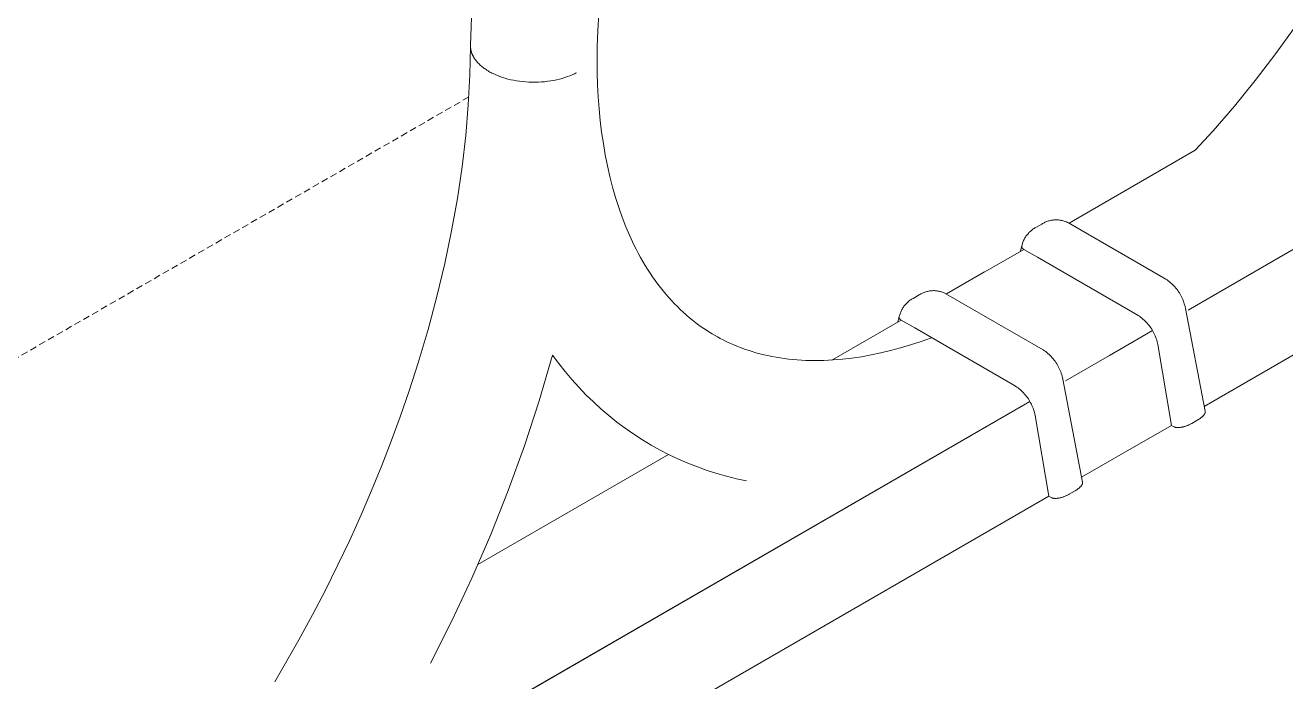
# Model space of a CAD drawing. Header units: millimetres. Extents: x -75 to 3710, y -20 to 2482.
# Drawn here: x 3239.1 to 3474.7, y 609.9 to 732.6 of the extents above; entities that cross this region are included whole.
import ezdxf

# ---------------------------------------------------------------- set-up
doc = ezdxf.new("R2010")
doc.units = ezdxf.units.MM
doc.linetypes.add('HIDDEN', pattern=[1.905, 1.27, -0.635])
doc.layers.add('ZANO_R', color=7, linetype='Continuous', lineweight=0)
doc.layers.add('ZANO_R_przerywana', color=7, linetype='HIDDEN', lineweight=0)

msp = doc.modelspace()

# ---------------------------------------------------------------- linework, layer by layer
at = {"layer": 'ZANO_R'}
for p, q in [((3456.41, 679.32), (3582.49, 752.11)), ((3459.42, 661.32), (3593.91, 738.97)), ((3322.26, 728.84), (3322.46, 733.99)), ((3346.25, 734.59), (3346.08, 731.55)), ((3346.08, 731.55), (3345.97, 728.5)), ((3472.78, 727.25), (3476.52, 732.46)), ((3322.23, 725.9), (3322.26, 728.75)), ((3322.26, 728.75), (3322.26, 728.84)), ((3322.26, 728.66), (3322.26, 728.75)), ((3322.26, 728.57), (3322.26, 728.66)), ((3322.27, 728.48), (3322.26, 728.57)), ((3322.28, 728.39), (3322.27, 728.48)), ((3322.29, 728.3), (3322.28, 728.39)), ((3322.3, 728.21), (3322.29, 728.3)), ((3322.31, 728.12), (3322.3, 728.21)), ((3322.33, 728.03), (3322.31, 728.12)), ((3322.34, 727.94), (3322.33, 728.03)), ((3345.97, 728.5), (3345.95, 725.77)), ((3322.16, 723.29), (3322.23, 725.9)), ((3322.36, 727.85), (3322.34, 727.94)), ((3322.38, 727.76), (3322.36, 727.85)), ((3322.41, 727.67), (3322.38, 727.76)), ((3322.43, 727.58), (3322.41, 727.67)), ((3322.46, 727.5), (3322.43, 727.58)), ((3322.49, 727.41), (3322.46, 727.5)), ((3322.52, 727.32), (3322.49, 727.41)), ((3322.55, 727.23), (3322.52, 727.32)), ((3322.59, 727.15), (3322.55, 727.23)), ((3322.63, 727.06), (3322.59, 727.15)), ((3322.66, 726.98), (3322.63, 727.06)), ((3322.7, 726.89), (3322.66, 726.98)), ((3322.75, 726.81), (3322.7, 726.89)), ((3322.79, 726.72), (3322.75, 726.81)), ((3322.84, 726.64), (3322.79, 726.72)), ((3322.88, 726.55), (3322.84, 726.64)), ((3322.93, 726.47), (3322.88, 726.55)), ((3322.99, 726.39), (3322.93, 726.47)), ((3323.04, 726.31), (3322.99, 726.39)), ((3323.09, 726.23), (3323.04, 726.31)), ((3323.21, 726.07), (3323.09, 726.23)), ((3323.33, 725.91), (3323.21, 726.07)), ((3323.45, 725.75), (3323.33, 725.91)), ((3323.59, 725.6), (3323.45, 725.75)), ((3345.95, 725.77), (3345.97, 723.69)), ((3468.95, 722.23), (3472.78, 727.25)), ((3321.87, 717.69), (3322.16, 723.29)), ((3323.72, 725.45), (3323.59, 725.6)), ((3323.87, 725.31), (3323.72, 725.45)), ((3324.02, 725.16), (3323.87, 725.31)), ((3324.17, 725.02), (3324.02, 725.16)), ((3324.33, 724.88), (3324.17, 725.02)), ((3324.49, 724.75), (3324.33, 724.88)), ((3324.66, 724.62), (3324.49, 724.75)), ((3324.83, 724.49), (3324.66, 724.62)), ((3325, 724.37), (3324.83, 724.49)), ((3325.18, 724.25), (3325, 724.37)), ((3325.36, 724.13), (3325.18, 724.25)), ((3325.55, 724.02), (3325.36, 724.13)), ((3325.73, 723.91), (3325.55, 724.02)), ((3325.91, 723.8), (3325.73, 723.91)), ((3326.1, 723.7), (3325.91, 723.8)), ((3326.29, 723.6), (3326.1, 723.7)), ((3326.49, 723.5), (3326.29, 723.6)), ((3326.9, 723.31), (3326.49, 723.5)), ((3327.34, 723.13), (3326.9, 723.31)), ((3341.28, 723.29), (3340.84, 723.11)), ((3341.69, 723.48), (3341.28, 723.29)), ((3341.89, 723.58), (3341.69, 723.48)), ((3342.08, 723.68), (3341.89, 723.58)), ((3345.97, 723.69), (3346.04, 721.43)), ((3327.79, 722.96), (3327.34, 723.13)), ((3328.26, 722.79), (3327.79, 722.96)), ((3328.75, 722.64), (3328.26, 722.79)), ((3329.26, 722.5), (3328.75, 722.64)), ((3329.79, 722.37), (3329.26, 722.5)), ((3330.33, 722.26), (3329.79, 722.37)), ((3330.88, 722.16), (3330.33, 722.26)), ((3331.44, 722.08), (3330.88, 722.16)), ((3332.02, 722.01), (3331.44, 722.08)), ((3332.6, 721.96), (3332.02, 722.01)), ((3333.19, 721.92), (3332.6, 721.96)), ((3333.78, 721.9), (3333.19, 721.92)), ((3334.37, 721.9), (3333.78, 721.9)), ((3334.97, 721.92), (3334.37, 721.9)), ((3335.56, 721.95), (3334.97, 721.92)), ((3336.14, 722), (3335.56, 721.95)), ((3336.71, 722.07), (3336.14, 722)), ((3337.28, 722.15), (3336.71, 722.07)), ((3337.84, 722.25), (3337.28, 722.15)), ((3338.38, 722.36), (3337.84, 722.25)), ((3338.91, 722.49), (3338.38, 722.36)), ((3339.42, 722.62), (3338.91, 722.49)), ((3339.91, 722.77), (3339.42, 722.62)), ((3340.38, 722.94), (3339.91, 722.77)), ((3340.84, 723.11), (3340.38, 722.94)), ((3346.04, 721.43), (3346.16, 719.17)), ((3465.04, 717.42), (3468.95, 722.23)), ((3346.16, 719.17), (3346.32, 716.95)), ((3321.39, 711.95), (3321.87, 717.69)), ((3346.32, 716.95), (3346.53, 714.74)), ((3461.07, 712.83), (3465.04, 717.42)), ((3346.53, 714.74), (3346.79, 712.59)), ((3320.7, 706.1), (3321.39, 711.95)), ((3346.79, 712.59), (3347.11, 710.44)), ((3457.74, 709.19), (3461.07, 712.83)), ((3347.11, 710.44), (3347.46, 708.36)), ((3434.14, 695.56), (3457.74, 709.19)), ((3347.46, 708.36), (3347.87, 706.28)), ((3319.82, 700.15), (3320.7, 706.1)), ((3347.87, 706.28), (3348.33, 704.28)), ((3348.33, 704.28), (3348.84, 702.29)), ((3348.84, 702.29), (3349.38, 700.38)), ((3318.74, 694.11), (3319.82, 700.15)), ((3349.38, 700.38), (3349.99, 698.49)), ((3349.99, 698.49), (3350.62, 696.68)), ((3350.62, 696.68), (3351.32, 694.89)), ((3427.93, 694.74), (3429.05, 695.39)), ((3429.05, 695.39), (3429.19, 695.48)), ((3429.19, 695.48), (3429.34, 695.57)), ((3429.34, 695.57), (3429.5, 695.65)), ((3429.5, 695.65), (3429.65, 695.72)), ((3429.65, 695.72), (3429.81, 695.79)), ((3429.81, 695.79), (3429.97, 695.85)), ((3429.97, 695.85), (3430.14, 695.91)), ((3430.14, 695.91), (3430.3, 695.97)), ((3430.3, 695.97), (3430.47, 696.01)), ((3430.47, 696.01), (3430.64, 696.05)), ((3430.64, 696.05), (3430.81, 696.09)), ((3430.81, 696.09), (3430.98, 696.12)), ((3430.98, 696.12), (3431.15, 696.14)), ((3431.15, 696.14), (3431.32, 696.16)), ((3431.32, 696.16), (3431.49, 696.17)), ((3431.49, 696.17), (3431.67, 696.18)), ((3431.67, 696.18), (3431.84, 696.18)), ((3431.84, 696.18), (3432.01, 696.17)), ((3432.01, 696.17), (3432.19, 696.16)), ((3432.19, 696.16), (3432.36, 696.14)), ((3432.36, 696.14), (3432.53, 696.11)), ((3432.53, 696.11), (3432.7, 696.08)), ((3432.7, 696.08), (3432.87, 696.05)), ((3432.87, 696.05), (3433.04, 696)), ((3433.04, 696), (3433.21, 695.96)), ((3433.21, 695.96), (3433.37, 695.9)), ((3433.37, 695.9), (3433.53, 695.84)), ((3433.53, 695.84), (3433.69, 695.78)), ((3433.69, 695.78), (3433.85, 695.71)), ((3433.85, 695.71), (3434.01, 695.63)), ((3434.04, 695.61), (3452.21, 685.12)), ((3317.47, 688.01), (3318.74, 694.11)), ((3351.32, 694.89), (3352.04, 693.2)), ((3352.04, 693.2), (3352.83, 691.53)), ((3425.82, 692.66), (3425.91, 692.81)), ((3425.91, 692.81), (3426, 692.96)), ((3426, 692.96), (3426.1, 693.11)), ((3426.1, 693.11), (3426.2, 693.25)), ((3426.2, 693.25), (3426.31, 693.39)), ((3426.31, 693.39), (3426.42, 693.53)), ((3426.42, 693.53), (3426.54, 693.66)), ((3426.54, 693.66), (3426.66, 693.79)), ((3426.66, 693.79), (3426.79, 693.92)), ((3426.79, 693.92), (3426.92, 694.04)), ((3426.92, 694.04), (3427.05, 694.15)), ((3427.05, 694.15), (3427.19, 694.26)), ((3427.19, 694.26), (3427.33, 694.37)), ((3427.33, 694.37), (3427.47, 694.47)), ((3427.47, 694.47), (3427.62, 694.57)), ((3427.62, 694.57), (3427.77, 694.66)), ((3427.77, 694.66), (3427.93, 694.74)), ((3352.83, 691.53), (3353.22, 690.73)), ((3353.22, 690.73), (3353.63, 689.95)), ((3418.38, 686.46), (3425.68, 690.67)), ((3425.08, 690.33), (3425.33, 691.36)), ((3425.32, 691.26), (3425.31, 691.24)), ((3425.31, 691.24), (3425.31, 691.21)), ((3425.31, 691.21), (3425.31, 691.19)), ((3425.31, 691.19), (3425.32, 691.17)), ((3425.33, 691.34), (3425.32, 691.32)), ((3425.32, 691.32), (3425.32, 691.3)), ((3425.32, 691.3), (3425.32, 691.28)), ((3425.32, 691.28), (3425.32, 691.26)), ((3425.32, 691.17), (3425.32, 691.15)), ((3425.32, 691.15), (3425.32, 691.13)), ((3425.32, 691.13), (3425.32, 691.11)), ((3425.32, 691.11), (3425.33, 691.09)), ((3425.33, 691.34), (3425.37, 691.51)), ((3425.33, 691.36), (3425.33, 691.35)), ((3425.33, 691.09), (3425.33, 691.07)), ((3425.33, 691.07), (3425.34, 691.05)), ((3425.34, 691.05), (3425.34, 691.03)), ((3425.34, 691.03), (3425.35, 691.02)), ((3425.35, 691.02), (3425.36, 691)), ((3425.36, 691), (3425.36, 690.98)), ((3425.36, 690.98), (3425.37, 690.96)), ((3425.37, 691.51), (3425.42, 691.68)), ((3425.37, 690.96), (3425.38, 690.94)), ((3425.38, 690.94), (3425.39, 690.92)), ((3425.39, 690.92), (3425.4, 690.91)), ((3425.4, 690.91), (3425.41, 690.89)), ((3425.41, 690.89), (3425.43, 690.87)), ((3425.42, 691.68), (3425.47, 691.85)), ((3425.43, 690.87), (3425.44, 690.86)), ((3425.44, 690.86), (3425.45, 690.84)), ((3425.45, 690.84), (3425.46, 690.82)), ((3425.46, 690.82), (3425.48, 690.81)), ((3425.47, 691.85), (3425.53, 692.01)), ((3425.48, 690.81), (3425.49, 690.79)), ((3425.49, 690.79), (3425.51, 690.78)), ((3425.51, 690.78), (3425.52, 690.77)), ((3425.52, 690.77), (3425.54, 690.75)), ((3425.53, 692.01), (3425.59, 692.18)), ((3425.54, 690.75), (3425.55, 690.74)), ((3425.55, 690.74), (3425.57, 690.73)), ((3425.57, 690.73), (3425.59, 690.72)), ((3425.59, 692.18), (3425.66, 692.34)), ((3425.59, 690.72), (3425.6, 690.71)), ((3425.6, 690.71), (3425.62, 690.7)), ((3425.62, 690.7), (3425.64, 690.69)), ((3425.64, 690.69), (3425.66, 690.68)), ((3425.66, 692.34), (3425.74, 692.5)), ((3425.66, 690.68), (3425.68, 690.67)), ((3425.68, 690.67), (3428.23, 689.2)), ((3425.74, 692.5), (3425.82, 692.66)), ((3316, 681.86), (3317.47, 688.01)), ((3353.63, 689.95), (3354.06, 689.17)), ((3354.06, 689.17), (3354.5, 688.4)), ((3354.5, 688.4), (3354.93, 687.66)), ((3428.23, 689.2), (3446.41, 678.7)), ((3354.93, 687.66), (3355.38, 686.94)), ((3355.38, 686.94), (3355.85, 686.22)), ((3355.85, 686.22), (3356.32, 685.51)), ((3411.22, 682.33), (3418.35, 686.44)), ((3356.32, 685.51), (3356.8, 684.84)), ((3356.8, 684.84), (3357.28, 684.18)), ((3357.28, 684.18), (3357.78, 683.53)), ((3357.78, 683.53), (3358.29, 682.89)), ((3452.23, 685.11), (3452.46, 684.95)), ((3452.46, 684.95), (3452.69, 684.79)), ((3452.69, 684.79), (3452.91, 684.61)), ((3452.91, 684.61), (3453.13, 684.43)), ((3453.13, 684.43), (3453.34, 684.25)), ((3453.34, 684.25), (3453.54, 684.05)), ((3453.54, 684.05), (3453.74, 683.85)), ((3453.74, 683.85), (3453.93, 683.64)), ((3453.93, 683.64), (3454.11, 683.43)), ((3454.11, 683.43), (3454.29, 683.21)), ((3314.34, 675.68), (3316, 681.86)), ((3358.29, 682.89), (3358.8, 682.28)), ((3358.8, 682.28), (3359.32, 681.68)), ((3359.32, 681.68), (3359.85, 681.09)), ((3359.85, 681.09), (3360.4, 680.51)), ((3404, 680.81), (3404.13, 680.92)), ((3404.13, 680.92), (3404.27, 681.03)), ((3404.27, 681.03), (3404.41, 681.14)), ((3404.41, 681.14), (3404.56, 681.24)), ((3404.56, 681.24), (3404.71, 681.34)), ((3404.71, 681.34), (3404.86, 681.43)), ((3404.86, 681.43), (3405.01, 681.51)), ((3405.01, 681.51), (3406.13, 682.16)), ((3406.13, 682.16), (3406.28, 682.25)), ((3406.28, 682.25), (3406.43, 682.34)), ((3406.43, 682.34), (3406.58, 682.42)), ((3406.58, 682.42), (3406.74, 682.49)), ((3406.74, 682.49), (3406.9, 682.56)), ((3406.9, 682.56), (3407.06, 682.63)), ((3407.06, 682.63), (3407.22, 682.68)), ((3407.22, 682.68), (3407.39, 682.74)), ((3407.39, 682.74), (3407.55, 682.78)), ((3407.55, 682.78), (3407.72, 682.82)), ((3407.72, 682.82), (3407.89, 682.86)), ((3407.89, 682.86), (3408.06, 682.89)), ((3408.06, 682.89), (3408.24, 682.91)), ((3408.24, 682.91), (3408.41, 682.93)), ((3408.41, 682.93), (3408.58, 682.94)), ((3408.58, 682.94), (3408.75, 682.95)), ((3408.75, 682.95), (3408.93, 682.95)), ((3408.93, 682.95), (3409.1, 682.94)), ((3409.1, 682.94), (3409.27, 682.93)), ((3409.27, 682.93), (3409.45, 682.91)), ((3409.45, 682.91), (3409.62, 682.88)), ((3409.62, 682.88), (3409.79, 682.85)), ((3409.79, 682.85), (3409.96, 682.82)), ((3409.96, 682.82), (3410.13, 682.77)), ((3410.13, 682.77), (3410.29, 682.73)), ((3410.29, 682.73), (3410.46, 682.67)), ((3410.46, 682.67), (3410.62, 682.61)), ((3410.62, 682.61), (3410.78, 682.55)), ((3410.78, 682.55), (3410.94, 682.48)), ((3410.94, 682.48), (3411.09, 682.4)), ((3411.12, 682.38), (3429.3, 671.89)), ((3454.29, 683.21), (3454.46, 682.98)), ((3454.46, 682.98), (3454.62, 682.75)), ((3454.62, 682.75), (3454.77, 682.52)), ((3454.77, 682.52), (3454.91, 682.28)), ((3454.91, 682.28), (3455.05, 682.03)), ((3455.05, 682.03), (3455.18, 681.78)), ((3455.18, 681.78), (3455.3, 681.52)), ((3455.3, 681.52), (3455.41, 681.27)), ((3455.41, 681.27), (3455.51, 681)), ((3455.51, 681), (3455.6, 680.74)), ((3360.4, 680.51), (3360.94, 679.96)), ((3360.94, 679.96), (3361.49, 679.43)), ((3361.49, 679.43), (3362.05, 678.9)), ((3362.05, 678.9), (3362.62, 678.39)), ((3402.5, 678.45), (3402.56, 678.62)), ((3402.56, 678.62), (3402.62, 678.78)), ((3402.62, 678.78), (3402.68, 678.95)), ((3402.68, 678.95), (3402.75, 679.11)), ((3402.75, 679.11), (3402.83, 679.27)), ((3402.83, 679.27), (3402.91, 679.43)), ((3402.91, 679.43), (3403, 679.58)), ((3403, 679.58), (3403.09, 679.73)), ((3403.09, 679.73), (3403.19, 679.88)), ((3403.19, 679.88), (3403.29, 680.02)), ((3403.29, 680.02), (3403.4, 680.16)), ((3403.4, 680.16), (3403.51, 680.3)), ((3403.51, 680.3), (3403.62, 680.43)), ((3403.62, 680.43), (3403.75, 680.56)), ((3403.75, 680.56), (3403.87, 680.69)), ((3403.87, 680.69), (3404, 680.81)), ((3446.41, 678.7), (3447.07, 678.32)), ((3455.6, 680.74), (3455.69, 680.47)), ((3455.69, 680.47), (3455.76, 680.2)), ((3455.76, 680.2), (3455.83, 679.92)), ((3455.83, 679.92), (3455.89, 679.65)), ((3455.89, 679.64), (3459.59, 660.4)), ((3362.62, 678.39), (3363.2, 677.9)), ((3363.2, 677.9), (3363.78, 677.43)), ((3363.78, 677.43), (3364.37, 676.96)), ((3364.37, 676.96), (3364.98, 676.51)), ((3364.98, 676.51), (3365.58, 676.08)), ((3389.84, 669.98), (3402.76, 677.44)), ((3402.16, 677.1), (3402.42, 678.13)), ((3402.41, 678.07), (3402.4, 678.05)), ((3402.4, 678.05), (3402.4, 678.03)), ((3402.4, 678.03), (3402.4, 678.01)), ((3402.4, 678.01), (3402.4, 677.99)), ((3402.4, 677.99), (3402.4, 677.97)), ((3402.4, 677.97), (3402.4, 677.94)), ((3402.4, 677.94), (3402.4, 677.92)), ((3402.4, 677.92), (3402.41, 677.9)), ((3402.41, 678.11), (3402.45, 678.28)), ((3402.42, 678.13), (3402.41, 678.12)), ((3402.41, 678.11), (3402.41, 678.09)), ((3402.41, 678.09), (3402.41, 678.07)), ((3402.41, 677.9), (3402.41, 677.88)), ((3402.41, 677.88), (3402.41, 677.86)), ((3402.41, 677.86), (3402.42, 677.84)), ((3402.42, 677.84), (3402.42, 677.82)), ((3402.42, 677.82), (3402.43, 677.81)), ((3402.43, 677.81), (3402.44, 677.79)), ((3402.44, 677.79), (3402.44, 677.77)), ((3402.44, 677.77), (3402.45, 677.75)), ((3402.45, 678.28), (3402.5, 678.45)), ((3402.45, 677.75), (3402.46, 677.73)), ((3402.46, 677.73), (3402.47, 677.71)), ((3402.47, 677.71), (3402.48, 677.69)), ((3402.48, 677.69), (3402.49, 677.68)), ((3402.49, 677.68), (3402.5, 677.66)), ((3402.5, 677.66), (3402.51, 677.64)), ((3402.51, 677.64), (3402.52, 677.63)), ((3402.52, 677.63), (3402.54, 677.61)), ((3402.54, 677.61), (3402.55, 677.59)), ((3402.55, 677.59), (3402.56, 677.58)), ((3402.56, 677.58), (3402.58, 677.57)), ((3402.58, 677.57), (3402.59, 677.55)), ((3402.59, 677.55), (3402.61, 677.54)), ((3402.61, 677.54), (3402.62, 677.53)), ((3402.62, 677.53), (3402.64, 677.51)), ((3402.64, 677.51), (3402.66, 677.5)), ((3402.66, 677.5), (3402.67, 677.49)), ((3402.67, 677.49), (3402.69, 677.48)), ((3402.69, 677.48), (3402.71, 677.47)), ((3402.71, 677.47), (3402.73, 677.46)), ((3402.73, 677.46), (3402.75, 677.45)), ((3402.75, 677.45), (3402.76, 677.44)), ((3402.76, 677.44), (3405.32, 675.97)), ((3447.07, 678.32), (3447.3, 678.17)), ((3447.3, 678.17), (3447.53, 678)), ((3447.53, 678), (3447.75, 677.83)), ((3447.75, 677.83), (3447.96, 677.65)), ((3447.96, 677.65), (3448.17, 677.46)), ((3448.17, 677.46), (3448.38, 677.27)), ((3448.38, 677.27), (3448.57, 677.07)), ((3448.57, 677.07), (3448.76, 676.86)), ((3448.76, 676.86), (3448.95, 676.64)), ((3448.95, 676.64), (3449.12, 676.42)), ((3449.12, 676.42), (3449.29, 676.2)), ((3449.29, 676.2), (3449.45, 675.97)), ((3312.51, 669.48), (3314.34, 675.68)), ((3365.58, 676.08), (3366.2, 675.67)), ((3366.2, 675.67), (3366.82, 675.26)), ((3366.82, 675.26), (3367.45, 674.88)), ((3367.45, 674.88), (3368.44, 674.31)), ((3368.44, 674.31), (3368.97, 674.02)), ((3368.97, 674.02), (3369.51, 673.74)), ((3405.32, 675.97), (3423.49, 665.47)), ((3406.33, 673.41), (3408.45, 674.16)), ((3441.71, 670.83), (3449.75, 675.48)), ((3449.45, 675.97), (3449.6, 675.73)), ((3449.6, 675.73), (3449.75, 675.49)), ((3449.75, 675.49), (3449.89, 675.24)), ((3449.89, 675.24), (3450.01, 674.99)), ((3450.01, 674.99), (3450.13, 674.74)), ((3450.13, 674.74), (3450.24, 674.48)), ((3450.24, 674.48), (3450.35, 674.22)), ((3450.35, 674.22), (3450.44, 673.95)), ((3450.44, 673.95), (3450.53, 673.68)), ((3369.51, 673.74), (3370.05, 673.47)), ((3370.05, 673.47), (3370.72, 673.16)), ((3370.72, 673.16), (3371.4, 672.86)), ((3371.4, 672.86), (3372.08, 672.57)), ((3372.08, 672.57), (3372.77, 672.3)), ((3372.77, 672.3), (3373.48, 672.04)), ((3373.48, 672.04), (3374.19, 671.8)), ((3374.19, 671.8), (3374.91, 671.57)), ((3374.91, 671.57), (3375.63, 671.36)), ((3398.96, 671.32), (3400.8, 671.76)), ((3400.8, 671.76), (3402.63, 672.25)), ((3402.63, 672.25), (3404.49, 672.81)), ((3404.49, 672.81), (3406.33, 673.41)), ((3429.32, 671.88), (3429.55, 671.72)), ((3429.55, 671.72), (3429.78, 671.56)), ((3429.78, 671.56), (3430, 671.39)), ((3450.53, 673.68), (3450.6, 673.41)), ((3450.6, 673.41), (3450.67, 673.14)), ((3450.67, 673.14), (3450.72, 672.86)), ((3450.72, 672.86), (3450.72, 672.86)), ((3450.72, 672.86), (3453.28, 657.78)), ((3310.88, 664.41), (3312.51, 669.48)), ((3337.62, 670.89), (3335.11, 662.39)), ((3338.77, 669.33), (3337.62, 670.89)), ((3339.97, 667.82), (3338.77, 669.33)), ((3375.63, 671.36), (3376.37, 671.15)), ((3376.37, 671.15), (3377.12, 670.97)), ((3377.12, 670.97), (3377.87, 670.8)), ((3377.87, 670.8), (3378.62, 670.64)), ((3378.62, 670.64), (3379.39, 670.5)), ((3379.39, 670.5), (3380.17, 670.37)), ((3380.17, 670.37), (3380.95, 670.26)), ((3380.95, 670.26), (3381.74, 670.16)), ((3381.74, 670.16), (3382.54, 670.08)), ((3382.54, 670.08), (3383.36, 670.01)), ((3383.36, 670.01), (3384.17, 669.95)), ((3384.17, 669.95), (3384.98, 669.92)), ((3384.98, 669.92), (3385.82, 669.89)), ((3385.82, 669.89), (3386.66, 669.88)), ((3386.66, 669.88), (3387.5, 669.89)), ((3387.5, 669.89), (3388.34, 669.91)), ((3388.34, 669.91), (3390.07, 670)), ((3390.07, 670), (3391.8, 670.14)), ((3391.8, 670.14), (3393.57, 670.35)), ((3393.57, 670.35), (3395.34, 670.61)), ((3395.34, 670.61), (3397.16, 670.94)), ((3397.16, 670.94), (3398.96, 671.32)), ((3430, 671.39), (3430.21, 671.2)), ((3430.21, 671.2), (3430.42, 671.02)), ((3430.42, 671.02), (3430.63, 670.82)), ((3430.63, 670.82), (3430.82, 670.62)), ((3430.82, 670.62), (3431.01, 670.41)), ((3431.01, 670.41), (3431.2, 670.2)), ((3431.2, 670.2), (3431.37, 669.98)), ((3431.37, 669.98), (3431.54, 669.75)), ((3431.54, 669.75), (3431.7, 669.52)), ((3431.7, 669.52), (3431.85, 669.29)), ((3431.85, 669.29), (3432, 669.05)), ((3441.71, 670.83), (3433.49, 666.09)), ((3341.22, 666.34), (3339.97, 667.82)), ((3432, 669.05), (3432.14, 668.8)), ((3432.14, 668.8), (3432.26, 668.55)), ((3432.26, 668.55), (3432.38, 668.29)), ((3432.38, 668.29), (3432.49, 668.04)), ((3432.49, 668.04), (3432.6, 667.77)), ((3432.6, 667.77), (3432.69, 667.51)), ((3432.69, 667.51), (3432.78, 667.24)), ((3432.78, 667.24), (3432.85, 666.97)), ((3432.85, 666.97), (3432.92, 666.7)), ((3309.14, 659.38), (3310.88, 664.41)), ((3342.51, 664.9), (3341.22, 666.34)), ((3343.85, 663.51), (3342.51, 664.9)), ((3423.49, 665.47), (3424.15, 665.1)), ((3424.15, 665.1), (3424.38, 664.94)), ((3424.38, 664.94), (3424.61, 664.77)), ((3424.61, 664.77), (3424.83, 664.6)), ((3424.83, 664.6), (3425.05, 664.42)), ((3425.05, 664.42), (3425.26, 664.23)), ((3432.92, 666.7), (3432.97, 666.42)), ((3432.98, 666.42), (3436.68, 647.17)), ((3426.84, 662.25), (3292.49, 584.68)), ((3426.84, 662.25), (3309.02, 594.22)), ((3335.11, 662.39), (3332.35, 653.96)), ((3345.24, 662.16), (3343.85, 663.51)), ((3346.66, 660.85), (3345.24, 662.16)), ((3425.26, 664.23), (3425.46, 664.04)), ((3425.46, 664.04), (3425.66, 663.84)), ((3425.66, 663.84), (3425.85, 663.63)), ((3425.85, 663.63), (3426.03, 663.41)), ((3426.03, 663.41), (3426.21, 663.19)), ((3426.21, 663.19), (3426.38, 662.97)), ((3426.38, 662.97), (3426.54, 662.74)), ((3426.54, 662.74), (3426.69, 662.5)), ((3426.69, 662.5), (3426.84, 662.26)), ((3426.84, 662.26), (3426.97, 662.01)), ((3348.14, 659.6), (3346.66, 660.85)), ((3426.97, 662.01), (3427.1, 661.76)), ((3427.1, 661.76), (3427.22, 661.51)), ((3427.22, 661.51), (3427.33, 661.25)), ((3427.33, 661.25), (3427.43, 660.99)), ((3427.43, 660.99), (3427.53, 660.72)), ((3427.53, 660.72), (3427.61, 660.45)), ((3427.61, 660.45), (3427.69, 660.18)), ((3427.69, 660.18), (3427.75, 659.91)), ((3427.75, 659.91), (3427.81, 659.63)), ((3459.35, 659.72), (3459.31, 659.66)), ((3459.37, 659.74), (3459.35, 659.72)), ((3459.39, 659.77), (3459.37, 659.74)), ((3459.41, 659.8), (3459.39, 659.77)), ((3459.43, 659.82), (3459.41, 659.8)), ((3459.44, 659.85), (3459.43, 659.82)), ((3459.46, 659.88), (3459.44, 659.85)), ((3459.48, 659.9), (3459.46, 659.88)), ((3459.49, 659.93), (3459.48, 659.9)), ((3459.5, 659.96), (3459.49, 659.93)), ((3459.52, 659.98), (3459.5, 659.96)), ((3459.53, 660.01), (3459.52, 659.98)), ((3459.54, 660.03), (3459.53, 660.01)), ((3459.55, 660.06), (3459.54, 660.03)), ((3459.56, 660.08), (3459.55, 660.06)), ((3459.57, 660.11), (3459.56, 660.08)), ((3459.58, 660.13), (3459.57, 660.11)), ((3459.59, 660.18), (3459.58, 660.16)), ((3459.58, 660.16), (3459.58, 660.13)), ((3459.59, 660.4), (3459.59, 660.39)), ((3459.59, 660.39), (3459.6, 660.38)), ((3459.6, 660.23), (3459.59, 660.22)), ((3459.59, 660.22), (3459.59, 660.2)), ((3459.59, 660.2), (3459.59, 660.19)), ((3459.59, 660.19), (3459.59, 660.18)), ((3459.6, 660.38), (3459.6, 660.37)), ((3459.6, 660.37), (3459.6, 660.36)), ((3459.6, 660.36), (3459.6, 660.35)), ((3459.6, 660.35), (3459.6, 660.34)), ((3459.6, 660.34), (3459.6, 660.33)), ((3459.6, 660.33), (3459.6, 660.32)), ((3459.6, 660.32), (3459.6, 660.31)), ((3459.6, 660.31), (3459.6, 660.3)), ((3459.6, 660.3), (3459.6, 660.28)), ((3459.6, 660.28), (3459.6, 660.27)), ((3459.6, 660.27), (3459.6, 660.26)), ((3459.6, 660.26), (3459.6, 660.25)), ((3459.6, 660.25), (3459.6, 660.24)), ((3459.6, 660.24), (3459.6, 660.23)), ((3307.46, 654.81), (3309.14, 659.38)), ((3349.65, 658.39), (3348.14, 659.6)), ((3351.19, 657.23), (3349.65, 658.39)), ((3427.81, 659.63), (3430.36, 644.55)), ((3427.81, 659.63), (3427.81, 659.63)), ((3444.7, 652.82), (3453.28, 657.78)), ((3453.75, 657.51), (3453.28, 657.78)), ((3453.76, 657.5), (3453.75, 657.51)), ((3453.77, 657.49), (3453.76, 657.5)), ((3453.79, 657.49), (3453.77, 657.49)), ((3453.8, 657.48), (3453.79, 657.49)), ((3453.81, 657.47), (3453.8, 657.48)), ((3453.83, 657.47), (3453.81, 657.47)), ((3453.86, 657.45), (3453.83, 657.47)), ((3453.89, 657.44), (3453.86, 657.45)), ((3453.92, 657.43), (3453.89, 657.44)), ((3453.95, 657.42), (3453.92, 657.43)), ((3453.99, 657.41), (3453.95, 657.42)), ((3454.03, 657.4), (3453.99, 657.41)), ((3454.06, 657.39), (3454.03, 657.4)), ((3454.1, 657.39), (3454.06, 657.39)), ((3454.14, 657.38), (3454.1, 657.39)), ((3454.18, 657.37), (3454.14, 657.38)), ((3454.23, 657.37), (3454.18, 657.37)), ((3454.27, 657.36), (3454.23, 657.37)), ((3454.32, 657.36), (3454.27, 657.36)), ((3454.36, 657.36), (3454.32, 657.36)), ((3454.41, 657.35), (3454.36, 657.36)), ((3454.46, 657.35), (3454.41, 657.35)), ((3454.51, 657.35), (3454.46, 657.35)), ((3454.62, 657.36), (3454.51, 657.35)), ((3454.72, 657.36), (3454.62, 657.36)), ((3454.84, 657.37), (3454.72, 657.36)), ((3454.95, 657.39), (3454.84, 657.37)), ((3455.07, 657.41), (3454.95, 657.39)), ((3455.19, 657.43), (3455.07, 657.41)), ((3455.32, 657.45), (3455.19, 657.43)), ((3455.44, 657.48), (3455.32, 657.45)), ((3455.57, 657.51), (3455.44, 657.48)), ((3455.7, 657.55), (3455.57, 657.51)), ((3455.82, 657.59), (3455.7, 657.55)), ((3455.95, 657.63), (3455.82, 657.59)), ((3456.08, 657.67), (3455.95, 657.63)), ((3456.2, 657.72), (3456.08, 657.67)), ((3456.32, 657.77), (3456.2, 657.72)), ((3456.44, 657.82), (3456.32, 657.77)), ((3456.56, 657.87), (3456.44, 657.82)), ((3456.68, 657.93), (3456.56, 657.87)), ((3456.79, 657.98), (3456.68, 657.93)), ((3456.9, 658.04), (3456.79, 657.98)), ((3457, 658.09), (3456.9, 658.04)), ((3457.1, 658.15), (3457, 658.09)), ((3458.22, 658.8), (3457.1, 658.15)), ((3458.37, 658.88), (3458.22, 658.8)), ((3458.51, 658.98), (3458.37, 658.88)), ((3458.65, 659.07), (3458.51, 658.98)), ((3458.72, 659.12), (3458.65, 659.07)), ((3458.79, 659.18), (3458.72, 659.12)), ((3458.86, 659.23), (3458.79, 659.18)), ((3458.92, 659.28), (3458.86, 659.23)), ((3458.98, 659.33), (3458.92, 659.28)), ((3459.04, 659.39), (3458.98, 659.33)), ((3459.1, 659.44), (3459.04, 659.39)), ((3459.16, 659.5), (3459.1, 659.44)), ((3459.21, 659.55), (3459.16, 659.5)), ((3459.26, 659.61), (3459.21, 659.55)), ((3459.31, 659.66), (3459.26, 659.61)), ((3352.78, 656.12), (3351.19, 657.23)), ((3354.4, 655.07), (3352.78, 656.12)), ((3356.06, 654.07), (3354.4, 655.07)), ((3305.7, 650.27), (3307.46, 654.81)), ((3332.35, 653.96), (3329.33, 645.63)), ((3357.73, 653.15), (3356.06, 654.07)), ((3359.43, 652.28), (3357.73, 653.15)), ((3444.7, 652.82), (3436.5, 648.09)), ((3303.8, 645.63), (3305.7, 650.27)), ((3323.65, 631.77), (3359.29, 652.34)), ((3361.15, 651.46), (3359.43, 652.28)), ((3362.9, 650.71), (3361.15, 651.46)), ((3364.68, 650.01), (3362.9, 650.71)), ((3366.48, 649.37), (3364.68, 650.01)), ((3368.3, 648.79), (3366.48, 649.37)), ((3370.13, 648.27), (3368.3, 648.79)), ((3371.99, 647.81), (3370.13, 648.27)), ((3301.82, 641.03), (3303.8, 645.63)), ((3329.33, 645.63), (3326.06, 637.39)), ((3373.85, 647.41), (3371.99, 647.81)), ((3435.31, 645.57), (3434.19, 644.92)), ((3435.45, 645.66), (3435.31, 645.57)), ((3435.6, 645.75), (3435.45, 645.66)), ((3435.74, 645.85), (3435.6, 645.75)), ((3435.81, 645.9), (3435.74, 645.85)), ((3435.88, 645.95), (3435.81, 645.9)), ((3435.94, 646), (3435.88, 645.95)), ((3436.01, 646.05), (3435.94, 646)), ((3436.07, 646.1), (3436.01, 646.05)), ((3436.13, 646.16), (3436.07, 646.1)), ((3436.19, 646.21), (3436.13, 646.16)), ((3436.24, 646.27), (3436.19, 646.21)), ((3436.29, 646.32), (3436.24, 646.27)), ((3436.34, 646.38), (3436.29, 646.32)), ((3436.39, 646.43), (3436.34, 646.38)), ((3436.44, 646.49), (3436.39, 646.43)), ((3436.46, 646.51), (3436.44, 646.49)), ((3436.48, 646.54), (3436.46, 646.51)), ((3436.49, 646.57), (3436.48, 646.54)), ((3436.51, 646.59), (3436.49, 646.57)), ((3436.53, 646.62), (3436.51, 646.59)), ((3436.55, 646.65), (3436.53, 646.62)), ((3436.56, 646.67), (3436.55, 646.65)), ((3436.58, 646.7), (3436.56, 646.67)), ((3436.59, 646.73), (3436.58, 646.7)), ((3436.6, 646.75), (3436.59, 646.73)), ((3436.62, 646.78), (3436.6, 646.75)), ((3436.63, 646.8), (3436.62, 646.78)), ((3436.64, 646.83), (3436.63, 646.8)), ((3436.65, 646.85), (3436.64, 646.83)), ((3436.66, 646.9), (3436.65, 646.88)), ((3436.65, 646.88), (3436.65, 646.85)), ((3436.67, 646.93), (3436.66, 646.9)), ((3436.68, 646.96), (3436.67, 646.95)), ((3436.67, 646.95), (3436.67, 646.93)), ((3436.68, 647.17), (3436.68, 647.16)), ((3436.68, 647.16), (3436.68, 647.15)), ((3436.68, 647.15), (3436.68, 647.14)), ((3436.68, 647.14), (3436.68, 647.13)), ((3436.68, 647.13), (3436.69, 647.12)), ((3436.69, 647.03), (3436.68, 647.02)), ((3436.68, 647.02), (3436.68, 647.01)), ((3436.68, 647.01), (3436.68, 647)), ((3436.68, 647), (3436.68, 646.99)), ((3436.68, 646.99), (3436.68, 646.98)), ((3436.68, 646.98), (3436.68, 646.96)), ((3436.69, 647.12), (3436.69, 647.11)), ((3436.69, 647.11), (3436.69, 647.1)), ((3436.69, 647.1), (3436.69, 647.09)), ((3436.69, 647.09), (3436.69, 647.08)), ((3436.69, 647.08), (3436.69, 647.07)), ((3436.69, 647.07), (3436.69, 647.06)), ((3436.69, 647.06), (3436.69, 647.04)), ((3436.69, 647.04), (3436.69, 647.03)), ((3430.36, 644.55), (3295.48, 566.67)), ((3430.83, 644.28), (3430.36, 644.55)), ((3430.85, 644.27), (3430.83, 644.28)), ((3430.86, 644.26), (3430.85, 644.27)), ((3430.87, 644.26), (3430.86, 644.26)), ((3430.89, 644.25), (3430.87, 644.26)), ((3430.9, 644.24), (3430.89, 644.25)), ((3430.91, 644.24), (3430.9, 644.24)), ((3430.94, 644.22), (3430.91, 644.24)), ((3430.97, 644.21), (3430.94, 644.22)), ((3431.01, 644.2), (3430.97, 644.21)), ((3431.04, 644.19), (3431.01, 644.2)), ((3431.08, 644.18), (3431.04, 644.19)), ((3431.11, 644.17), (3431.08, 644.18)), ((3431.15, 644.16), (3431.11, 644.17)), ((3431.19, 644.16), (3431.15, 644.16)), ((3431.23, 644.15), (3431.19, 644.16)), ((3431.27, 644.14), (3431.23, 644.15)), ((3431.31, 644.14), (3431.27, 644.14)), ((3431.36, 644.13), (3431.31, 644.14)), ((3431.4, 644.13), (3431.36, 644.13)), ((3431.45, 644.13), (3431.4, 644.13)), ((3431.5, 644.13), (3431.45, 644.13)), ((3431.55, 644.12), (3431.5, 644.13)), ((3431.6, 644.12), (3431.55, 644.12)), ((3431.7, 644.13), (3431.6, 644.12)), ((3431.81, 644.13), (3431.7, 644.13)), ((3431.92, 644.14), (3431.81, 644.13)), ((3432.04, 644.16), (3431.92, 644.14)), ((3432.16, 644.18), (3432.04, 644.16)), ((3432.28, 644.2), (3432.16, 644.18)), ((3432.4, 644.22), (3432.28, 644.2)), ((3432.53, 644.25), (3432.4, 644.22)), ((3432.66, 644.29), (3432.53, 644.25)), ((3432.78, 644.32), (3432.66, 644.29)), ((3432.91, 644.36), (3432.78, 644.32)), ((3433.04, 644.4), (3432.91, 644.36)), ((3433.16, 644.45), (3433.04, 644.4)), ((3433.29, 644.49), (3433.16, 644.45)), ((3433.41, 644.54), (3433.29, 644.49)), ((3433.53, 644.59), (3433.41, 644.54)), ((3433.65, 644.64), (3433.53, 644.59)), ((3433.76, 644.7), (3433.65, 644.64)), ((3433.87, 644.75), (3433.76, 644.7)), ((3433.98, 644.81), (3433.87, 644.75)), ((3434.09, 644.87), (3433.98, 644.81)), ((3434.19, 644.92), (3434.09, 644.87)), ((3299.7, 636.35), (3301.82, 641.03)), ((3297.5, 631.71), (3299.7, 636.35)), ((3326.06, 637.39), (3322.55, 629.25)), ((3295.17, 627.01), (3297.5, 631.71)), ((3322.55, 629.25), (3318.79, 621.22)), ((3292.75, 622.36), (3295.17, 627.01)), ((3290.21, 617.68), (3292.75, 622.36)), ((3318.79, 621.22), (3314.78, 613.31)), ((3285.7, 609.86), (3290.21, 617.68))]:
    msp.add_line(p, q, dxfattribs=at)
at = {"layer": 'ZANO_R_przerywana'}
msp.add_line((3321.97, 719.15), (3147.99, 618.7), dxfattribs=at)

doc.saveas('drawing.dxf')
